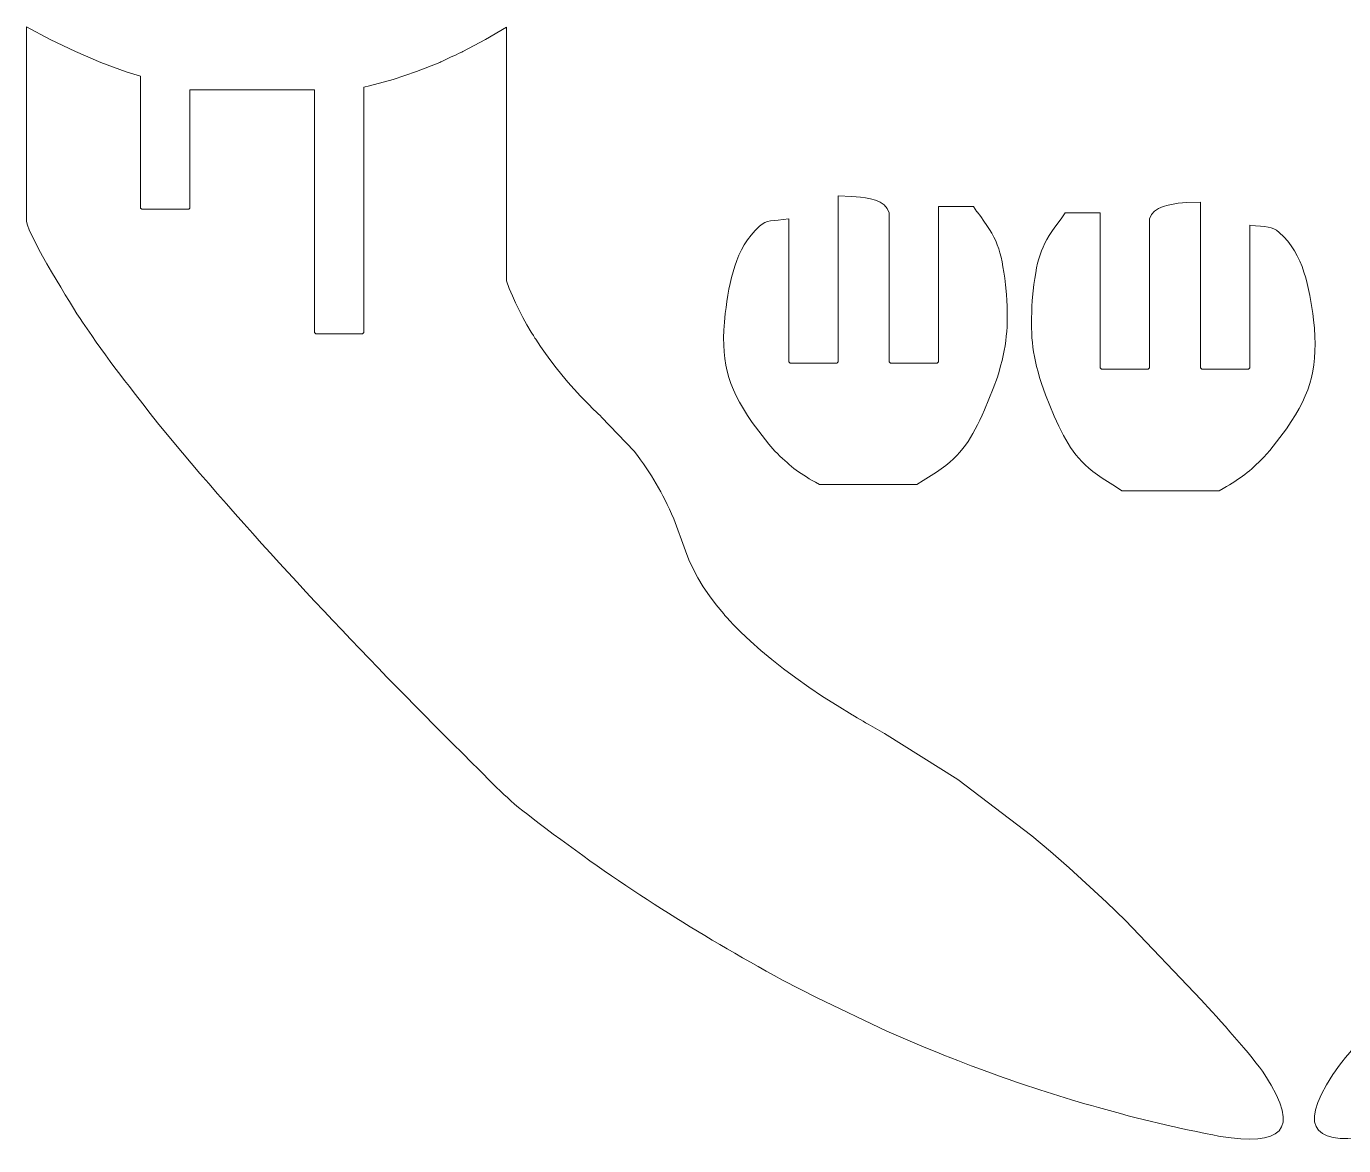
# Model space of a CAD drawing. Header units: inches. Extents: x -318 to 215, y -214 to 306.
# Drawn here: x -317.7 to -242.4, y 126.1 to 190 of the extents above; entities that cross this region are included whole.
import ezdxf

# ---------------------------------------------------------------- set-up
doc = ezdxf.new("R2010")
doc.units = ezdxf.units.IN
doc.header["$MEASUREMENT"] = 0
doc.layers.add('Layer 1', color=7, linetype='Continuous')

msp = doc.modelspace()

# ---------------------------------------------------------------- linework, layer by layer
at = {"layer": 'Layer 1', "color": 1, "lineweight": 9}
for points, knots in [([(-298.4686, 172.4703), (-298.4686, 172.4703), (-301.1464, 172.4703), (-301.1464, 172.4703), (-301.1464, 172.4703), (-301.1464, 172.4703), (-301.2181, 172.542), (-301.2181, 172.542), (-301.2181, 172.542), (-301.2181, 172.542), (-301.2181, 186.4196), (-301.2181, 186.4196), (-301.2181, 186.4196), (-301.2181, 186.4196), (-308.3328, 186.4196), (-308.3328, 186.4196), (-308.3328, 186.4196), (-308.3328, 186.4196), (-308.3328, 179.6615), (-308.3328, 179.6615), (-308.3328, 179.6615), (-308.3328, 179.6615), (-308.4045, 179.5898), (-308.4045, 179.5898), (-308.4045, 179.5898), (-308.4045, 179.5898), (-311.0823, 179.5898), (-311.0823, 179.5898), (-311.0823, 179.5898), (-311.0823, 179.5898), (-311.154, 179.6615), (-311.154, 179.6615), (-311.154, 179.6615), (-311.154, 179.6615), (-311.154, 187.1917), (-311.154, 187.1917), (-311.154, 187.1917), (-311.154, 187.1917), (-311.9795, 187.4515), (-311.9795, 187.4515), (-311.9795, 187.4515), (-311.9795, 187.4515), (-313.4183, 187.9824), (-313.4183, 187.9824), (-313.4183, 187.9824), (-313.4183, 187.9824), (-314.8652, 188.5952), (-314.8652, 188.5952), (-314.8652, 188.5952), (-314.8652, 188.5952), (-316.3209, 189.2893), (-316.3209, 189.2893), (-316.3209, 189.2893), (-316.3209, 189.2893), (-317.68, 190.0099), (-317.68, 190.0099), (-317.68, 190.0099), (-317.68, 190.0099), (-317.68, 178.8912), (-317.68, 178.8912), (-317.68, 178.8912), (-317.4798, 177.9334), (-315.1211, 174.107), (-314.4692, 173.1394), (-314.4692, 173.1394), (-313.0866, 171.0867), (-311.6388, 169.2345), (-310.1028, 167.3017), (-310.1028, 167.3017), (-310.1028, 167.3017), (-308.7635, 165.6737), (-308.7635, 165.6737), (-308.7635, 165.6737), (-303.4069, 159.3614), (-298.0922, 153.8001), (-292.2224, 147.9628), (-292.2224, 147.9628), (-290.2644, 146.0155), (-290.1901, 145.8541), (-288.003, 144.2129), (-288.003, 144.2129), (-283.415, 140.7703), (-279.4934, 138.3068), (-274.4813, 135.553), (-274.4813, 135.553), (-274.4813, 135.553), (-272.5066, 134.5267), (-272.5066, 134.5267), (-272.5066, 134.5267), (-272.5066, 134.5267), (-268.5288, 132.6343), (-268.5288, 132.6343), (-268.5288, 132.6343), (-268.5288, 132.6343), (-266.526, 131.7689), (-266.526, 131.7689), (-266.526, 131.7689), (-261.8485, 129.879), (-259.1545, 128.9746), (-254.2787, 127.6787), (-254.2787, 127.6787), (-254.2787, 127.6787), (-252.2031, 127.1825), (-252.2031, 127.1825), (-252.2031, 127.1825), (-252.2031, 127.1825), (-249.4615, 126.6115), (-249.4615, 126.6115), (-249.4615, 126.6115), (-246.081, 126.0892), (-244.7558, 126.8211), (-246.919, 130.1268), (-246.919, 130.1268), (-247.6157, 131.1913), (-249.625, 133.3848), (-250.5544, 134.4279), (-250.5544, 134.4279), (-250.5544, 134.4279), (-254.8856, 138.9559), (-254.8856, 138.9559), (-254.8856, 138.9559), (-254.8856, 138.9559), (-255.961, 139.9959), (-255.961, 139.9959), (-255.961, 139.9959), (-255.961, 139.9959), (-258.1041, 141.968), (-258.1041, 141.968), (-258.1041, 141.968), (-258.1041, 141.968), (-259.1724, 142.9007), (-259.1724, 142.9007), (-259.1724, 142.9007), (-259.1724, 142.9007), (-260.2359, 143.7945), (-260.2359, 143.7945), (-260.2359, 143.7945), (-260.2359, 143.7945), (-264.4672, 147.011), (-264.4672, 147.011), (-264.4672, 147.011), (-264.4672, 147.011), (-268.6511, 149.6425), (-268.6511, 149.6425), (-268.6511, 149.6425), (-268.6511, 149.6425), (-269.5946, 150.1733), (-269.5946, 150.1733), (-269.5946, 150.1733), (-269.5946, 150.1733), (-270.4995, 150.7037), (-270.4995, 150.7037), (-270.4995, 150.7037), (-270.4995, 150.7037), (-271.3646, 151.2327), (-271.3646, 151.2327), (-271.3646, 151.2327), (-271.3646, 151.2327), (-272.1904, 151.7608), (-272.1904, 151.7608), (-272.1904, 151.7608), (-272.1904, 151.7608), (-272.9764, 152.2876), (-272.9764, 152.2876), (-272.9764, 152.2876), (-272.9764, 152.2876), (-273.7231, 152.8137), (-273.7231, 152.8137), (-273.7231, 152.8137), (-273.7231, 152.8137), (-274.43, 153.3386), (-274.43, 153.3386), (-274.43, 153.3386), (-274.43, 153.3386), (-275.0973, 153.8624), (-275.0973, 153.8624), (-275.0973, 153.8624), (-275.0973, 153.8624), (-275.7248, 154.3852), (-275.7248, 154.3852), (-275.7248, 154.3852), (-275.7248, 154.3852), (-276.3131, 154.9073), (-276.3131, 154.9073), (-276.3131, 154.9073), (-276.3131, 154.9073), (-276.8617, 155.4285), (-276.8617, 155.4285), (-276.8617, 155.4285), (-276.8617, 155.4285), (-277.3704, 155.9483), (-277.3704, 155.9483), (-277.3704, 155.9483), (-277.3704, 155.9483), (-277.8396, 156.4676), (-277.8396, 156.4676), (-277.8396, 156.4676), (-277.8396, 156.4676), (-278.2697, 156.9857), (-278.2697, 156.9857), (-278.2697, 156.9857), (-278.2697, 156.9857), (-278.6599, 157.5029), (-278.6599, 157.5029), (-278.6599, 157.5029), (-278.6599, 157.5029), (-279.0102, 158.0197), (-279.0102, 158.0197), (-279.0102, 158.0197), (-279.0102, 158.0197), (-279.3211, 158.5354), (-279.3211, 158.5354), (-279.3211, 158.5354), (-279.3211, 158.5354), (-279.592, 159.0506), (-279.592, 159.0506), (-279.592, 159.0506), (-279.592, 159.0506), (-279.8236, 159.5648), (-279.8236, 159.5648), (-279.8236, 159.5648), (-279.8236, 159.5648), (-280.0149, 160.0784), (-280.0149, 160.0784), (-280.0149, 160.0784), (-280.0149, 160.0784), (-280.6941, 161.9054), (-280.6941, 161.9054), (-280.6941, 161.9054), (-281.3682, 163.4361), (-281.9351, 164.4391), (-282.9576, 165.7655), (-282.9576, 165.7655), (-282.9576, 165.7655), (-284.8196, 167.7173), (-284.8196, 167.7173), (-284.8196, 167.7173), (-284.8196, 167.7173), (-285.2317, 168.115), (-285.2317, 168.115), (-285.2317, 168.115), (-285.2317, 168.115), (-285.6301, 168.5143), (-285.6301, 168.5143), (-285.6301, 168.5143), (-285.6301, 168.5143), (-286.0141, 168.9145), (-286.0141, 168.9145), (-286.0141, 168.9145), (-286.0141, 168.9145), (-286.3842, 169.3163), (-286.3842, 169.3163), (-286.3842, 169.3163), (-286.3842, 169.3163), (-286.7402, 169.719), (-286.7402, 169.719), (-286.7402, 169.719), (-286.7402, 169.719), (-287.0822, 170.1231), (-287.0822, 170.1231), (-287.0822, 170.1231), (-287.0822, 170.1231), (-287.4101, 170.5287), (-287.4101, 170.5287), (-287.4101, 170.5287), (-287.4101, 170.5287), (-287.724, 170.9353), (-287.724, 170.9353), (-287.724, 170.9353), (-287.724, 170.9353), (-288.0238, 171.3432), (-288.0238, 171.3432), (-288.0238, 171.3432), (-288.0238, 171.3432), (-288.3093, 171.7528), (-288.3093, 171.7528), (-288.3093, 171.7528), (-288.3093, 171.7528), (-288.5811, 172.1629), (-288.5811, 172.1629), (-288.5811, 172.1629), (-288.5811, 172.1629), (-288.8389, 172.5749), (-288.8389, 172.5749), (-288.8389, 172.5749), (-288.8389, 172.5749), (-289.0821, 172.9881), (-289.0821, 172.9881), (-289.0821, 172.9881), (-289.0821, 172.9881), (-289.3115, 173.4024), (-289.3115, 173.4024), (-289.3115, 173.4024), (-289.3115, 173.4024), (-289.5271, 173.818), (-289.5271, 173.818), (-289.5271, 173.818), (-289.5271, 173.818), (-289.728, 174.2349), (-289.728, 174.2349), (-289.728, 174.2349), (-289.728, 174.2349), (-289.9152, 174.6532), (-289.9152, 174.6532), (-289.9152, 174.6532), (-289.9152, 174.6532), (-290.0883, 175.0727), (-290.0883, 175.0727), (-290.0883, 175.0727), (-290.0883, 175.0727), (-290.2473, 175.4932), (-290.2473, 175.4932), (-290.2473, 175.4932), (-290.2473, 175.4932), (-290.252, 190.0027), (-290.252, 190.0027), (-290.252, 190.0027), (-290.252, 190.0027), (-291.4395, 189.2927), (-291.4395, 189.2927), (-291.4395, 189.2927), (-291.4395, 189.2927), (-292.7469, 188.5979), (-292.7469, 188.5979), (-292.7469, 188.5979), (-292.7469, 188.5979), (-294.0635, 187.9847), (-294.0635, 187.9847), (-294.0635, 187.9847), (-294.0635, 187.9847), (-295.3892, 187.4534), (-295.3892, 187.4534), (-295.3892, 187.4534), (-295.3892, 187.4534), (-296.7234, 187.0034), (-296.7234, 187.0034), (-296.7234, 187.0034), (-296.7234, 187.0034), (-298.0668, 186.6353), (-298.0668, 186.6353), (-298.0668, 186.6353), (-298.0668, 186.6353), (-298.397, 186.5652), (-298.397, 186.5652), (-298.397, 186.5652), (-298.397, 186.5652), (-298.397, 172.542), (-298.397, 172.542), (-298.397, 172.542), (-298.397, 172.542), (-298.4686, 172.4703), (-298.4686, 172.4703)], [0, 0, 0, 0, 0.0113636, 0.0113636, 0.0113636, 0.0113636, 0.0227273, 0.0227273, 0.0227273, 0.0227273, 0.0340909, 0.0340909, 0.0340909, 0.0340909, 0.0454545, 0.0454545, 0.0454545, 0.0454546, 0.0568182, 0.0568182, 0.0568182, 0.0568182, 0.0681818, 0.0681818, 0.0681818, 0.0681818, 0.0795455, 0.0795455, 0.0795455, 0.0795455, 0.0909091, 0.0909091, 0.0909091, 0.0909091, 0.1022727, 0.1022727, 0.1022727, 0.1022727, 0.1136364, 0.1136364, 0.1136364, 0.1136364, 0.125, 0.125, 0.125, 0.125, 0.1363636, 0.1363636, 0.1363636, 0.1363636, 0.1477273, 0.1477273, 0.1477273, 0.1477273, 0.1590909, 0.1590909, 0.1590909, 0.1590909, 0.1704545, 0.1704545, 0.1704545, 0.1704546, 0.1818182, 0.1818182, 0.1818182, 0.1818182, 0.1931818, 0.1931818, 0.1931818, 0.1931818, 0.2045455, 0.2045455, 0.2045455, 0.2045455, 0.2159091, 0.2159091, 0.2159091, 0.2159091, 0.2272727, 0.2272727, 0.2272727, 0.2272727, 0.2386364, 0.2386364, 0.2386364, 0.2386364, 0.25, 0.25, 0.25, 0.25, 0.2613636, 0.2613636, 0.2613636, 0.2613636, 0.2727273, 0.2727273, 0.2727273, 0.2727273, 0.2840909, 0.2840909, 0.2840909, 0.2840909, 0.2954545, 0.2954545, 0.2954545, 0.2954546, 0.3068182, 0.3068182, 0.3068182, 0.3068182, 0.3181818, 0.3181818, 0.3181818, 0.3181818, 0.3295455, 0.3295455, 0.3295455, 0.3295455, 0.3409091, 0.3409091, 0.3409091, 0.3409091, 0.3522727, 0.3522727, 0.3522727, 0.3522727, 0.3636364, 0.3636364, 0.3636364, 0.3636364, 0.375, 0.375, 0.375, 0.375, 0.3863636, 0.3863636, 0.3863636, 0.3863636, 0.3977273, 0.3977273, 0.3977273, 0.3977273, 0.4090909, 0.4090909, 0.4090909, 0.4090909, 0.4204545, 0.4204545, 0.4204545, 0.4204546, 0.4318182, 0.4318182, 0.4318182, 0.4318182, 0.4431818, 0.4431818, 0.4431818, 0.4431818, 0.4545455, 0.4545455, 0.4545455, 0.4545455, 0.4659091, 0.4659091, 0.4659091, 0.4659091, 0.4772727, 0.4772727, 0.4772727, 0.4772727, 0.4886364, 0.4886364, 0.4886364, 0.4886364, 0.5, 0.5, 0.5, 0.5, 0.5113636, 0.5113636, 0.5113636, 0.5113636, 0.5227273, 0.5227273, 0.5227273, 0.5227273, 0.5340909, 0.5340909, 0.5340909, 0.5340909, 0.5454545, 0.5454545, 0.5454545, 0.5454546, 0.5568182, 0.5568182, 0.5568182, 0.5568182, 0.5681818, 0.5681818, 0.5681818, 0.5681818, 0.5795455, 0.5795455, 0.5795455, 0.5795455, 0.5909091, 0.5909091, 0.5909091, 0.5909091, 0.6022727, 0.6022727, 0.6022727, 0.6022727, 0.6136364, 0.6136364, 0.6136364, 0.6136364, 0.625, 0.625, 0.625, 0.625, 0.6363636, 0.6363636, 0.6363636, 0.6363636, 0.6477273, 0.6477273, 0.6477273, 0.6477273, 0.6590909, 0.6590909, 0.6590909, 0.6590909, 0.6704545, 0.6704545, 0.6704545, 0.6704546, 0.6818182, 0.6818182, 0.6818182, 0.6818182, 0.6931818, 0.6931818, 0.6931818, 0.6931818, 0.7045455, 0.7045455, 0.7045455, 0.7045455, 0.7159091, 0.7159091, 0.7159091, 0.7159091, 0.7272727, 0.7272727, 0.7272727, 0.7272727, 0.7386364, 0.7386364, 0.7386364, 0.7386364, 0.75, 0.75, 0.75, 0.75, 0.7613636, 0.7613636, 0.7613636, 0.7613636, 0.7727273, 0.7727273, 0.7727273, 0.7727273, 0.7840909, 0.7840909, 0.7840909, 0.7840909, 0.7954545, 0.7954545, 0.7954545, 0.7954546, 0.8068182, 0.8068182, 0.8068182, 0.8068182, 0.8181818, 0.8181818, 0.8181818, 0.8181818, 0.8295455, 0.8295455, 0.8295455, 0.8295455, 0.8409091, 0.8409091, 0.8409091, 0.8409091, 0.8522727, 0.8522727, 0.8522727, 0.8522727, 0.8636364, 0.8636364, 0.8636364, 0.8636364, 0.875, 0.875, 0.875, 0.875, 0.8863636, 0.8863636, 0.8863636, 0.8863636, 0.8977273, 0.8977273, 0.8977273, 0.8977273, 0.9090909, 0.9090909, 0.9090909, 0.9090909, 0.9204545, 0.9204545, 0.9204545, 0.9204546, 0.9318182, 0.9318182, 0.9318182, 0.9318182, 0.9431818, 0.9431818, 0.9431818, 0.9431818, 0.9545455, 0.9545455, 0.9545455, 0.9545455, 0.9659091, 0.9659091, 0.9659091, 0.9659091, 0.9772727, 0.9772727, 0.9772727, 0.9772727, 0.9886364, 0.9886364, 0.9886364, 0.9886364, 1, 1, 1, 1]), ([(-191.492, 172.5021), (-191.492, 172.5021), (-188.8142, 172.5021), (-188.8142, 172.5021), (-188.8142, 172.5021), (-188.8142, 172.5021), (-188.7425, 172.5738), (-188.7425, 172.5738), (-188.7425, 172.5738), (-188.7425, 172.5738), (-188.7425, 186.4513), (-188.7425, 186.4513), (-188.7425, 186.4513), (-188.7425, 186.4513), (-181.6278, 186.4513), (-181.6278, 186.4513), (-181.6278, 186.4513), (-181.6278, 186.4513), (-181.6278, 179.6933), (-181.6278, 179.6933), (-181.6278, 179.6933), (-181.6278, 179.6933), (-181.5561, 179.6216), (-181.5561, 179.6216), (-181.5561, 179.6216), (-181.5561, 179.6216), (-178.8783, 179.6216), (-178.8783, 179.6216), (-178.8783, 179.6216), (-178.8783, 179.6216), (-178.8066, 179.6933), (-178.8066, 179.6933), (-178.8066, 179.6933), (-178.8066, 179.6933), (-178.8066, 187.2235), (-178.8066, 187.2235), (-178.8066, 187.2235), (-178.8066, 187.2235), (-177.9811, 187.4833), (-177.9811, 187.4833), (-177.9811, 187.4833), (-177.9811, 187.4833), (-176.5424, 188.0142), (-176.5424, 188.0142), (-176.5424, 188.0142), (-176.5424, 188.0142), (-175.0954, 188.627), (-175.0954, 188.627), (-175.0954, 188.627), (-175.0954, 188.627), (-173.6397, 189.3211), (-173.6397, 189.3211), (-173.6397, 189.3211), (-173.6397, 189.3211), (-172.2806, 190.0417), (-172.2806, 190.0417), (-172.2806, 190.0417), (-172.2806, 190.0417), (-172.2806, 178.923), (-172.2806, 178.923), (-172.2806, 178.923), (-172.4808, 177.9652), (-174.8395, 174.1388), (-175.4914, 173.1712), (-175.4914, 173.1712), (-176.8741, 171.1185), (-178.3218, 169.2663), (-179.8578, 167.3335), (-179.8578, 167.3335), (-179.8578, 167.3335), (-181.1971, 165.7055), (-181.1971, 165.7055), (-181.1971, 165.7055), (-186.5537, 159.3932), (-191.8684, 153.8319), (-197.7382, 147.9946), (-197.7382, 147.9946), (-199.6962, 146.0473), (-199.7705, 145.8859), (-201.9576, 144.2447), (-201.9576, 144.2447), (-206.5456, 140.8021), (-210.4672, 138.3386), (-215.4793, 135.5848), (-215.4793, 135.5848), (-215.4793, 135.5848), (-217.454, 134.5584), (-217.454, 134.5584), (-217.454, 134.5584), (-217.454, 134.5584), (-221.4318, 132.6661), (-221.4318, 132.6661), (-221.4318, 132.6661), (-221.4318, 132.6661), (-223.4346, 131.8007), (-223.4346, 131.8007), (-223.4346, 131.8007), (-228.1121, 129.9108), (-230.8061, 129.0064), (-235.682, 127.7105), (-235.682, 127.7105), (-235.682, 127.7105), (-237.7575, 127.2143), (-237.7575, 127.2143), (-237.7575, 127.2143), (-237.7575, 127.2143), (-240.4991, 126.6433), (-240.4991, 126.6433), (-240.4991, 126.6433), (-243.8796, 126.121), (-245.2049, 126.8529), (-243.0416, 130.1586), (-243.0416, 130.1586), (-242.3449, 131.2231), (-240.3356, 133.4166), (-239.4062, 134.4597), (-239.4062, 134.4597), (-239.4062, 134.4597), (-235.075, 138.9877), (-235.075, 138.9877), (-235.075, 138.9877), (-235.075, 138.9877), (-233.9996, 140.0277), (-233.9996, 140.0277), (-233.9996, 140.0277), (-233.9996, 140.0277), (-231.8565, 141.9998), (-231.8565, 141.9998), (-231.8565, 141.9998), (-231.8565, 141.9998), (-230.7882, 142.9325), (-230.7882, 142.9325), (-230.7882, 142.9325), (-230.7882, 142.9325), (-229.7247, 143.8263), (-229.7247, 143.8263), (-229.7247, 143.8263), (-229.7247, 143.8263), (-225.4934, 147.0428), (-225.4934, 147.0428), (-225.4934, 147.0428), (-225.4934, 147.0428), (-221.3096, 149.6743), (-221.3096, 149.6743), (-221.3096, 149.6743), (-221.3096, 149.6743), (-220.366, 150.2051), (-220.366, 150.2051), (-220.366, 150.2051), (-220.366, 150.2051), (-219.4611, 150.7354), (-219.4611, 150.7354), (-219.4611, 150.7354), (-219.4611, 150.7354), (-218.596, 151.2645), (-218.596, 151.2645), (-218.596, 151.2645), (-218.596, 151.2645), (-217.7703, 151.7926), (-217.7703, 151.7926), (-217.7703, 151.7926), (-217.7703, 151.7926), (-216.9842, 152.3194), (-216.9842, 152.3194), (-216.9842, 152.3194), (-216.9842, 152.3194), (-216.2375, 152.8455), (-216.2375, 152.8455), (-216.2375, 152.8455), (-216.2375, 152.8455), (-215.5306, 153.3704), (-215.5306, 153.3704), (-215.5306, 153.3704), (-215.5306, 153.3704), (-214.8633, 153.8942), (-214.8633, 153.8942), (-214.8633, 153.8942), (-214.8633, 153.8942), (-214.2359, 154.417), (-214.2359, 154.417), (-214.2359, 154.417), (-214.2359, 154.417), (-213.6475, 154.9391), (-213.6475, 154.9391), (-213.6475, 154.9391), (-213.6475, 154.9391), (-213.0989, 155.4603), (-213.0989, 155.4603), (-213.0989, 155.4603), (-213.0989, 155.4603), (-212.5902, 155.9801), (-212.5902, 155.9801), (-212.5902, 155.9801), (-212.5902, 155.9801), (-212.121, 156.4994), (-212.121, 156.4994), (-212.121, 156.4994), (-212.121, 156.4994), (-211.6909, 157.0175), (-211.6909, 157.0175), (-211.6909, 157.0175), (-211.6909, 157.0175), (-211.3007, 157.5347), (-211.3007, 157.5347), (-211.3007, 157.5347), (-211.3007, 157.5347), (-210.9504, 158.0515), (-210.9504, 158.0515), (-210.9504, 158.0515), (-210.9504, 158.0515), (-210.6396, 158.5672), (-210.6396, 158.5672), (-210.6396, 158.5672), (-210.6396, 158.5672), (-210.3686, 159.0824), (-210.3686, 159.0824), (-210.3686, 159.0824), (-210.3686, 159.0824), (-210.137, 159.5965), (-210.137, 159.5965), (-210.137, 159.5965), (-210.137, 159.5965), (-209.9457, 160.1102), (-209.9457, 160.1102), (-209.9457, 160.1102), (-209.9457, 160.1102), (-209.2665, 161.9372), (-209.2665, 161.9372), (-209.2665, 161.9372), (-208.5924, 163.4679), (-208.0255, 164.4709), (-207.003, 165.7973), (-207.003, 165.7973), (-207.003, 165.7973), (-205.141, 167.7491), (-205.141, 167.7491), (-205.141, 167.7491), (-205.141, 167.7491), (-204.729, 168.1468), (-204.729, 168.1468), (-204.729, 168.1468), (-204.729, 168.1468), (-204.3305, 168.5461), (-204.3305, 168.5461), (-204.3305, 168.5461), (-204.3305, 168.5461), (-203.9465, 168.9463), (-203.9465, 168.9463), (-203.9465, 168.9463), (-203.9465, 168.9463), (-203.5764, 169.3481), (-203.5764, 169.3481), (-203.5764, 169.3481), (-203.5764, 169.3481), (-203.2204, 169.7508), (-203.2204, 169.7508), (-203.2204, 169.7508), (-203.2204, 169.7508), (-202.8784, 170.1549), (-202.8784, 170.1549), (-202.8784, 170.1549), (-202.8784, 170.1549), (-202.5505, 170.5605), (-202.5505, 170.5605), (-202.5505, 170.5605), (-202.5505, 170.5605), (-202.2367, 170.9671), (-202.2367, 170.9671), (-202.2367, 170.9671), (-202.2367, 170.9671), (-201.9368, 171.375), (-201.9368, 171.375), (-201.9368, 171.375), (-201.9368, 171.375), (-201.6514, 171.7846), (-201.6514, 171.7846), (-201.6514, 171.7846), (-201.6514, 171.7846), (-201.3795, 172.1947), (-201.3795, 172.1947), (-201.3795, 172.1947), (-201.3795, 172.1947), (-201.1217, 172.6067), (-201.1217, 172.6067), (-201.1217, 172.6067), (-201.1217, 172.6067), (-200.8785, 173.0199), (-200.8785, 173.0199), (-200.8785, 173.0199), (-200.8785, 173.0199), (-200.6491, 173.4342), (-200.6491, 173.4342), (-200.6491, 173.4342), (-200.6491, 173.4342), (-200.4335, 173.8498), (-200.4335, 173.8498), (-200.4335, 173.8498), (-200.4335, 173.8498), (-200.2326, 174.2667), (-200.2326, 174.2667), (-200.2326, 174.2667), (-200.2326, 174.2667), (-200.0454, 174.685), (-200.0454, 174.685), (-200.0454, 174.685), (-200.0454, 174.685), (-199.8723, 175.1045), (-199.8723, 175.1045), (-199.8723, 175.1045), (-199.8723, 175.1045), (-199.7133, 175.525), (-199.7133, 175.525), (-199.7133, 175.525), (-199.7133, 175.525), (-199.7086, 190.0345), (-199.7086, 190.0345), (-199.7086, 190.0345), (-199.7086, 190.0345), (-198.5211, 189.3245), (-198.5211, 189.3245), (-198.5211, 189.3245), (-198.5211, 189.3245), (-197.2137, 188.6297), (-197.2137, 188.6297), (-197.2137, 188.6297), (-197.2137, 188.6297), (-195.8971, 188.0165), (-195.8971, 188.0165), (-195.8971, 188.0165), (-195.8971, 188.0165), (-194.5715, 187.4852), (-194.5715, 187.4852), (-194.5715, 187.4852), (-194.5715, 187.4852), (-193.2372, 187.0352), (-193.2372, 187.0352), (-193.2372, 187.0352), (-193.2372, 187.0352), (-191.8938, 186.6671), (-191.8938, 186.6671), (-191.8938, 186.6671), (-191.8938, 186.6671), (-191.5637, 186.597), (-191.5637, 186.597), (-191.5637, 186.597), (-191.5637, 186.597), (-191.5637, 172.5738), (-191.5637, 172.5738), (-191.5637, 172.5738), (-191.5637, 172.5738), (-191.492, 172.5021), (-191.492, 172.5021)], [0, 0, 0, 0, 0.0113636, 0.0113636, 0.0113636, 0.0113636, 0.0227273, 0.0227273, 0.0227273, 0.0227273, 0.0340909, 0.0340909, 0.0340909, 0.0340909, 0.0454545, 0.0454545, 0.0454545, 0.0454546, 0.0568182, 0.0568182, 0.0568182, 0.0568182, 0.0681818, 0.0681818, 0.0681818, 0.0681818, 0.0795455, 0.0795455, 0.0795455, 0.0795455, 0.0909091, 0.0909091, 0.0909091, 0.0909091, 0.1022727, 0.1022727, 0.1022727, 0.1022727, 0.1136364, 0.1136364, 0.1136364, 0.1136364, 0.125, 0.125, 0.125, 0.125, 0.1363636, 0.1363636, 0.1363636, 0.1363636, 0.1477273, 0.1477273, 0.1477273, 0.1477273, 0.1590909, 0.1590909, 0.1590909, 0.1590909, 0.1704545, 0.1704545, 0.1704545, 0.1704546, 0.1818182, 0.1818182, 0.1818182, 0.1818182, 0.1931818, 0.1931818, 0.1931818, 0.1931818, 0.2045455, 0.2045455, 0.2045455, 0.2045455, 0.2159091, 0.2159091, 0.2159091, 0.2159091, 0.2272727, 0.2272727, 0.2272727, 0.2272727, 0.2386364, 0.2386364, 0.2386364, 0.2386364, 0.25, 0.25, 0.25, 0.25, 0.2613636, 0.2613636, 0.2613636, 0.2613636, 0.2727273, 0.2727273, 0.2727273, 0.2727273, 0.2840909, 0.2840909, 0.2840909, 0.2840909, 0.2954545, 0.2954545, 0.2954545, 0.2954546, 0.3068182, 0.3068182, 0.3068182, 0.3068182, 0.3181818, 0.3181818, 0.3181818, 0.3181818, 0.3295455, 0.3295455, 0.3295455, 0.3295455, 0.3409091, 0.3409091, 0.3409091, 0.3409091, 0.3522727, 0.3522727, 0.3522727, 0.3522727, 0.3636364, 0.3636364, 0.3636364, 0.3636364, 0.375, 0.375, 0.375, 0.375, 0.3863636, 0.3863636, 0.3863636, 0.3863636, 0.3977273, 0.3977273, 0.3977273, 0.3977273, 0.4090909, 0.4090909, 0.4090909, 0.4090909, 0.4204545, 0.4204545, 0.4204545, 0.4204546, 0.4318182, 0.4318182, 0.4318182, 0.4318182, 0.4431818, 0.4431818, 0.4431818, 0.4431818, 0.4545455, 0.4545455, 0.4545455, 0.4545455, 0.4659091, 0.4659091, 0.4659091, 0.4659091, 0.4772727, 0.4772727, 0.4772727, 0.4772727, 0.4886364, 0.4886364, 0.4886364, 0.4886364, 0.5, 0.5, 0.5, 0.5, 0.5113636, 0.5113636, 0.5113636, 0.5113636, 0.5227273, 0.5227273, 0.5227273, 0.5227273, 0.5340909, 0.5340909, 0.5340909, 0.5340909, 0.5454545, 0.5454545, 0.5454545, 0.5454546, 0.5568182, 0.5568182, 0.5568182, 0.5568182, 0.5681818, 0.5681818, 0.5681818, 0.5681818, 0.5795455, 0.5795455, 0.5795455, 0.5795455, 0.5909091, 0.5909091, 0.5909091, 0.5909091, 0.6022727, 0.6022727, 0.6022727, 0.6022727, 0.6136364, 0.6136364, 0.6136364, 0.6136364, 0.625, 0.625, 0.625, 0.625, 0.6363636, 0.6363636, 0.6363636, 0.6363636, 0.6477273, 0.6477273, 0.6477273, 0.6477273, 0.6590909, 0.6590909, 0.6590909, 0.6590909, 0.6704545, 0.6704545, 0.6704545, 0.6704546, 0.6818182, 0.6818182, 0.6818182, 0.6818182, 0.6931818, 0.6931818, 0.6931818, 0.6931818, 0.7045455, 0.7045455, 0.7045455, 0.7045455, 0.7159091, 0.7159091, 0.7159091, 0.7159091, 0.7272727, 0.7272727, 0.7272727, 0.7272727, 0.7386364, 0.7386364, 0.7386364, 0.7386364, 0.75, 0.75, 0.75, 0.75, 0.7613636, 0.7613636, 0.7613636, 0.7613636, 0.7727273, 0.7727273, 0.7727273, 0.7727273, 0.7840909, 0.7840909, 0.7840909, 0.7840909, 0.7954545, 0.7954545, 0.7954545, 0.7954546, 0.8068182, 0.8068182, 0.8068182, 0.8068182, 0.8181818, 0.8181818, 0.8181818, 0.8181818, 0.8295455, 0.8295455, 0.8295455, 0.8295455, 0.8409091, 0.8409091, 0.8409091, 0.8409091, 0.8522727, 0.8522727, 0.8522727, 0.8522727, 0.8636364, 0.8636364, 0.8636364, 0.8636364, 0.875, 0.875, 0.875, 0.875, 0.8863636, 0.8863636, 0.8863636, 0.8863636, 0.8977273, 0.8977273, 0.8977273, 0.8977273, 0.9090909, 0.9090909, 0.9090909, 0.9090909, 0.9204545, 0.9204545, 0.9204545, 0.9204546, 0.9318182, 0.9318182, 0.9318182, 0.9318182, 0.9431818, 0.9431818, 0.9431818, 0.9431818, 0.9545455, 0.9545455, 0.9545455, 0.9545455, 0.9659091, 0.9659091, 0.9659091, 0.9659091, 0.9772727, 0.9772727, 0.9772727, 0.9772727, 0.9886364, 0.9886364, 0.9886364, 0.9886364, 1, 1, 1, 1]), ([(-268.3935, 179.3887), (-268.3935, 179.3887), (-268.3863, 170.8777), (-268.3863, 170.8777), (-268.3863, 170.8777), (-268.3863, 170.8777), (-268.3147, 170.806), (-268.3147, 170.806), (-268.3147, 170.806), (-268.3147, 170.806), (-265.6371, 170.806), (-265.6371, 170.806), (-265.6371, 170.806), (-265.6371, 170.806), (-265.5654, 170.8777), (-265.5654, 170.8777), (-265.5654, 170.8777), (-265.5654, 170.8777), (-265.5654, 179.7407), (-265.5654, 179.7407), (-265.5654, 179.7407), (-265.5654, 179.7407), (-263.575, 179.7407), (-263.575, 179.7407), (-263.575, 179.7407), (-263.575, 179.7407), (-263.3698, 179.448), (-263.3698, 179.448), (-263.3698, 179.448), (-263.3698, 179.448), (-263.3681, 179.4453), (-263.3681, 179.4453), (-263.3681, 179.4453), (-262.1892, 177.9071), (-262.0054, 177.3554), (-261.7322, 175.2761), (-261.7322, 175.2761), (-261.7322, 175.2761), (-261.6837, 174.7277), (-261.6837, 174.7277), (-261.6837, 174.7277), (-261.5815, 172.8118), (-261.6385, 171.8342), (-262.2067, 169.994), (-262.2067, 169.994), (-262.2067, 169.994), (-262.4377, 169.3457), (-262.4377, 169.3457), (-262.4377, 169.3457), (-262.4377, 169.3457), (-262.9382, 168.1278), (-262.9382, 168.1278), (-262.9382, 168.1278), (-263.6986, 166.4758), (-264.1624, 165.599), (-265.679, 164.5772), (-265.679, 164.5772), (-265.679, 164.5772), (-266.4404, 164.0956), (-266.4404, 164.0956), (-266.4404, 164.0956), (-266.4404, 164.0956), (-266.7964, 163.8563), (-266.7964, 163.8563), (-266.7964, 163.8563), (-266.7964, 163.8563), (-272.3614, 163.8563), (-272.3614, 163.8563), (-272.3614, 163.8563), (-272.3614, 163.8563), (-272.602, 163.9929), (-272.602, 163.9929), (-272.602, 163.9929), (-273.5894, 164.5571), (-274.1169, 164.9554), (-274.9116, 165.7766), (-274.9116, 165.7766), (-274.9116, 165.7766), (-275.2597, 166.1616), (-275.2597, 166.1616), (-275.2597, 166.1616), (-275.2597, 166.1616), (-276.2124, 167.4026), (-276.2124, 167.4026), (-276.2124, 167.4026), (-277.6993, 169.6051), (-278.0276, 170.9419), (-277.7595, 173.6268), (-277.7595, 173.6268), (-277.7595, 173.6268), (-277.7593, 173.6268), (-277.7593, 173.6268), (-277.7593, 173.6268), (-277.4882, 175.4994), (-277.2173, 177.3402), (-275.7981, 178.6171), (-275.7981, 178.6171), (-275.3765, 178.9964), (-275.0738, 178.9129), (-274.115, 179.0389), (-274.115, 179.0389), (-274.115, 179.0389), (-274.115, 170.8777), (-274.115, 170.8777), (-274.115, 170.8777), (-274.115, 170.8777), (-274.0433, 170.806), (-274.0433, 170.806), (-274.0433, 170.806), (-274.0433, 170.806), (-271.3657, 170.806), (-271.3657, 170.806), (-271.3657, 170.806), (-271.3657, 170.806), (-271.2941, 170.8777), (-271.2941, 170.8777), (-271.2941, 170.8777), (-271.2941, 170.8777), (-271.2941, 180.3529), (-271.2941, 180.3529), (-271.2941, 180.3529), (-271.2941, 180.3529), (-270.5246, 180.3281), (-270.5246, 180.3281), (-270.5246, 180.3281), (-270.5246, 180.3281), (-270.2728, 180.3083), (-270.2728, 180.3083), (-270.2728, 180.3083), (-269.6569, 180.241), (-268.5536, 180.1326), (-268.3935, 179.3887)], [0, 0, 0, 0, 0.030303, 0.030303, 0.030303, 0.030303, 0.0606061, 0.0606061, 0.0606061, 0.0606061, 0.0909091, 0.0909091, 0.0909091, 0.0909091, 0.1212121, 0.1212121, 0.1212121, 0.1212121, 0.1515152, 0.1515152, 0.1515152, 0.1515152, 0.1818182, 0.1818182, 0.1818182, 0.1818182, 0.2121212, 0.2121212, 0.2121212, 0.2121212, 0.2424242, 0.2424242, 0.2424242, 0.2424243, 0.2727273, 0.2727273, 0.2727273, 0.2727273, 0.3030303, 0.3030303, 0.3030303, 0.3030303, 0.3333333, 0.3333333, 0.3333333, 0.3333333, 0.3636364, 0.3636364, 0.3636364, 0.3636364, 0.3939394, 0.3939394, 0.3939394, 0.3939394, 0.4242424, 0.4242424, 0.4242424, 0.4242424, 0.4545455, 0.4545455, 0.4545455, 0.4545455, 0.4848485, 0.4848485, 0.4848485, 0.4848485, 0.5151515, 0.5151515, 0.5151515, 0.5151515, 0.5454545, 0.5454545, 0.5454545, 0.5454546, 0.5757576, 0.5757576, 0.5757576, 0.5757576, 0.6060606, 0.6060606, 0.6060606, 0.6060606, 0.6363636, 0.6363636, 0.6363636, 0.6363636, 0.6666667, 0.6666667, 0.6666667, 0.6666667, 0.6969697, 0.6969697, 0.6969697, 0.6969697, 0.7272727, 0.7272727, 0.7272727, 0.7272727, 0.7575758, 0.7575758, 0.7575758, 0.7575758, 0.7878788, 0.7878788, 0.7878788, 0.7878788, 0.8181818, 0.8181818, 0.8181818, 0.8181818, 0.8484848, 0.8484848, 0.8484848, 0.8484849, 0.8787879, 0.8787879, 0.8787879, 0.8787879, 0.9090909, 0.9090909, 0.9090909, 0.9090909, 0.9393939, 0.9393939, 0.9393939, 0.9393939, 0.969697, 0.969697, 0.969697, 0.969697, 1, 1, 1, 1]), ([(-253.505, 179.0387), (-253.505, 179.0387), (-253.5122, 170.5278), (-253.5122, 170.5278), (-253.5122, 170.5278), (-253.5122, 170.5278), (-253.5839, 170.4561), (-253.5839, 170.4561), (-253.5839, 170.4561), (-253.5839, 170.4561), (-256.2615, 170.4561), (-256.2615, 170.4561), (-256.2615, 170.4561), (-256.2615, 170.4561), (-256.3332, 170.5278), (-256.3332, 170.5278), (-256.3332, 170.5278), (-256.3332, 170.5278), (-256.3332, 179.3908), (-256.3332, 179.3908), (-256.3332, 179.3908), (-256.3332, 179.3908), (-258.3235, 179.3908), (-258.3235, 179.3908), (-258.3235, 179.3908), (-258.3235, 179.3908), (-258.5287, 179.098), (-258.5287, 179.098), (-258.5287, 179.098), (-258.5287, 179.098), (-258.5304, 179.0954), (-258.5304, 179.0954), (-258.5304, 179.0954), (-259.7093, 177.5571), (-259.8931, 177.0055), (-260.1663, 174.9262), (-260.1663, 174.9262), (-260.1663, 174.9262), (-260.2149, 174.3777), (-260.2149, 174.3777), (-260.2149, 174.3777), (-260.317, 172.4619), (-260.26, 171.4843), (-259.6918, 169.6441), (-259.6918, 169.6441), (-259.6918, 169.6441), (-259.4608, 168.9957), (-259.4608, 168.9957), (-259.4608, 168.9957), (-259.4608, 168.9957), (-258.9603, 167.7779), (-258.9603, 167.7779), (-258.9603, 167.7779), (-258.1999, 166.1258), (-257.7361, 165.2491), (-256.2195, 164.2273), (-256.2195, 164.2273), (-256.2195, 164.2273), (-255.4581, 163.7456), (-255.4581, 163.7456), (-255.4581, 163.7456), (-255.4581, 163.7456), (-255.1022, 163.5063), (-255.1022, 163.5063), (-255.1022, 163.5063), (-255.1022, 163.5063), (-249.5372, 163.5063), (-249.5372, 163.5063), (-249.5372, 163.5063), (-249.5372, 163.5063), (-249.2965, 163.6429), (-249.2965, 163.6429), (-249.2965, 163.6429), (-248.3092, 164.2072), (-247.7816, 164.6054), (-246.9869, 165.4267), (-246.9869, 165.4267), (-246.9869, 165.4267), (-246.6389, 165.8116), (-246.6389, 165.8116), (-246.6389, 165.8116), (-246.6389, 165.8116), (-245.6861, 167.0526), (-245.6861, 167.0526), (-245.6861, 167.0526), (-244.1992, 169.2552), (-243.8709, 170.5919), (-244.139, 173.2769), (-244.139, 173.2769), (-244.139, 173.2769), (-244.1392, 173.2769), (-244.1392, 173.2769), (-244.1392, 173.2769), (-244.4103, 175.1495), (-244.6813, 176.9903), (-246.1004, 178.2672), (-246.1004, 178.2672), (-246.522, 178.6465), (-246.8247, 178.5629), (-247.7835, 178.689), (-247.7835, 178.689), (-247.7835, 178.689), (-247.7835, 170.5278), (-247.7835, 170.5278), (-247.7835, 170.5278), (-247.7835, 170.5278), (-247.8552, 170.4561), (-247.8552, 170.4561), (-247.8552, 170.4561), (-247.8552, 170.4561), (-250.5328, 170.4561), (-250.5328, 170.4561), (-250.5328, 170.4561), (-250.5328, 170.4561), (-250.6045, 170.5278), (-250.6045, 170.5278), (-250.6045, 170.5278), (-250.6045, 170.5278), (-250.6045, 180.003), (-250.6045, 180.003), (-250.6045, 180.003), (-250.6045, 180.003), (-251.374, 179.9781), (-251.374, 179.9781), (-251.374, 179.9781), (-251.374, 179.9781), (-251.6257, 179.9584), (-251.6257, 179.9584), (-251.6257, 179.9584), (-252.2417, 179.891), (-253.3449, 179.7827), (-253.505, 179.0387)], [0, 0, 0, 0, 0.030303, 0.030303, 0.030303, 0.030303, 0.0606061, 0.0606061, 0.0606061, 0.0606061, 0.0909091, 0.0909091, 0.0909091, 0.0909091, 0.1212121, 0.1212121, 0.1212121, 0.1212121, 0.1515152, 0.1515152, 0.1515152, 0.1515152, 0.1818182, 0.1818182, 0.1818182, 0.1818182, 0.2121212, 0.2121212, 0.2121212, 0.2121212, 0.2424242, 0.2424242, 0.2424242, 0.2424243, 0.2727273, 0.2727273, 0.2727273, 0.2727273, 0.3030303, 0.3030303, 0.3030303, 0.3030303, 0.3333333, 0.3333333, 0.3333333, 0.3333333, 0.3636364, 0.3636364, 0.3636364, 0.3636364, 0.3939394, 0.3939394, 0.3939394, 0.3939394, 0.4242424, 0.4242424, 0.4242424, 0.4242424, 0.4545455, 0.4545455, 0.4545455, 0.4545455, 0.4848485, 0.4848485, 0.4848485, 0.4848485, 0.5151515, 0.5151515, 0.5151515, 0.5151515, 0.5454545, 0.5454545, 0.5454545, 0.5454546, 0.5757576, 0.5757576, 0.5757576, 0.5757576, 0.6060606, 0.6060606, 0.6060606, 0.6060606, 0.6363636, 0.6363636, 0.6363636, 0.6363636, 0.6666667, 0.6666667, 0.6666667, 0.6666667, 0.6969697, 0.6969697, 0.6969697, 0.6969697, 0.7272727, 0.7272727, 0.7272727, 0.7272727, 0.7575758, 0.7575758, 0.7575758, 0.7575758, 0.7878788, 0.7878788, 0.7878788, 0.7878788, 0.8181818, 0.8181818, 0.8181818, 0.8181818, 0.8484848, 0.8484848, 0.8484848, 0.8484849, 0.8787879, 0.8787879, 0.8787879, 0.8787879, 0.9090909, 0.9090909, 0.9090909, 0.9090909, 0.9393939, 0.9393939, 0.9393939, 0.9393939, 0.969697, 0.969697, 0.969697, 0.969697, 1, 1, 1, 1])]:
    msp.add_open_spline(points, degree=3, knots=knots, dxfattribs=at)

doc.saveas('drawing.dxf')
